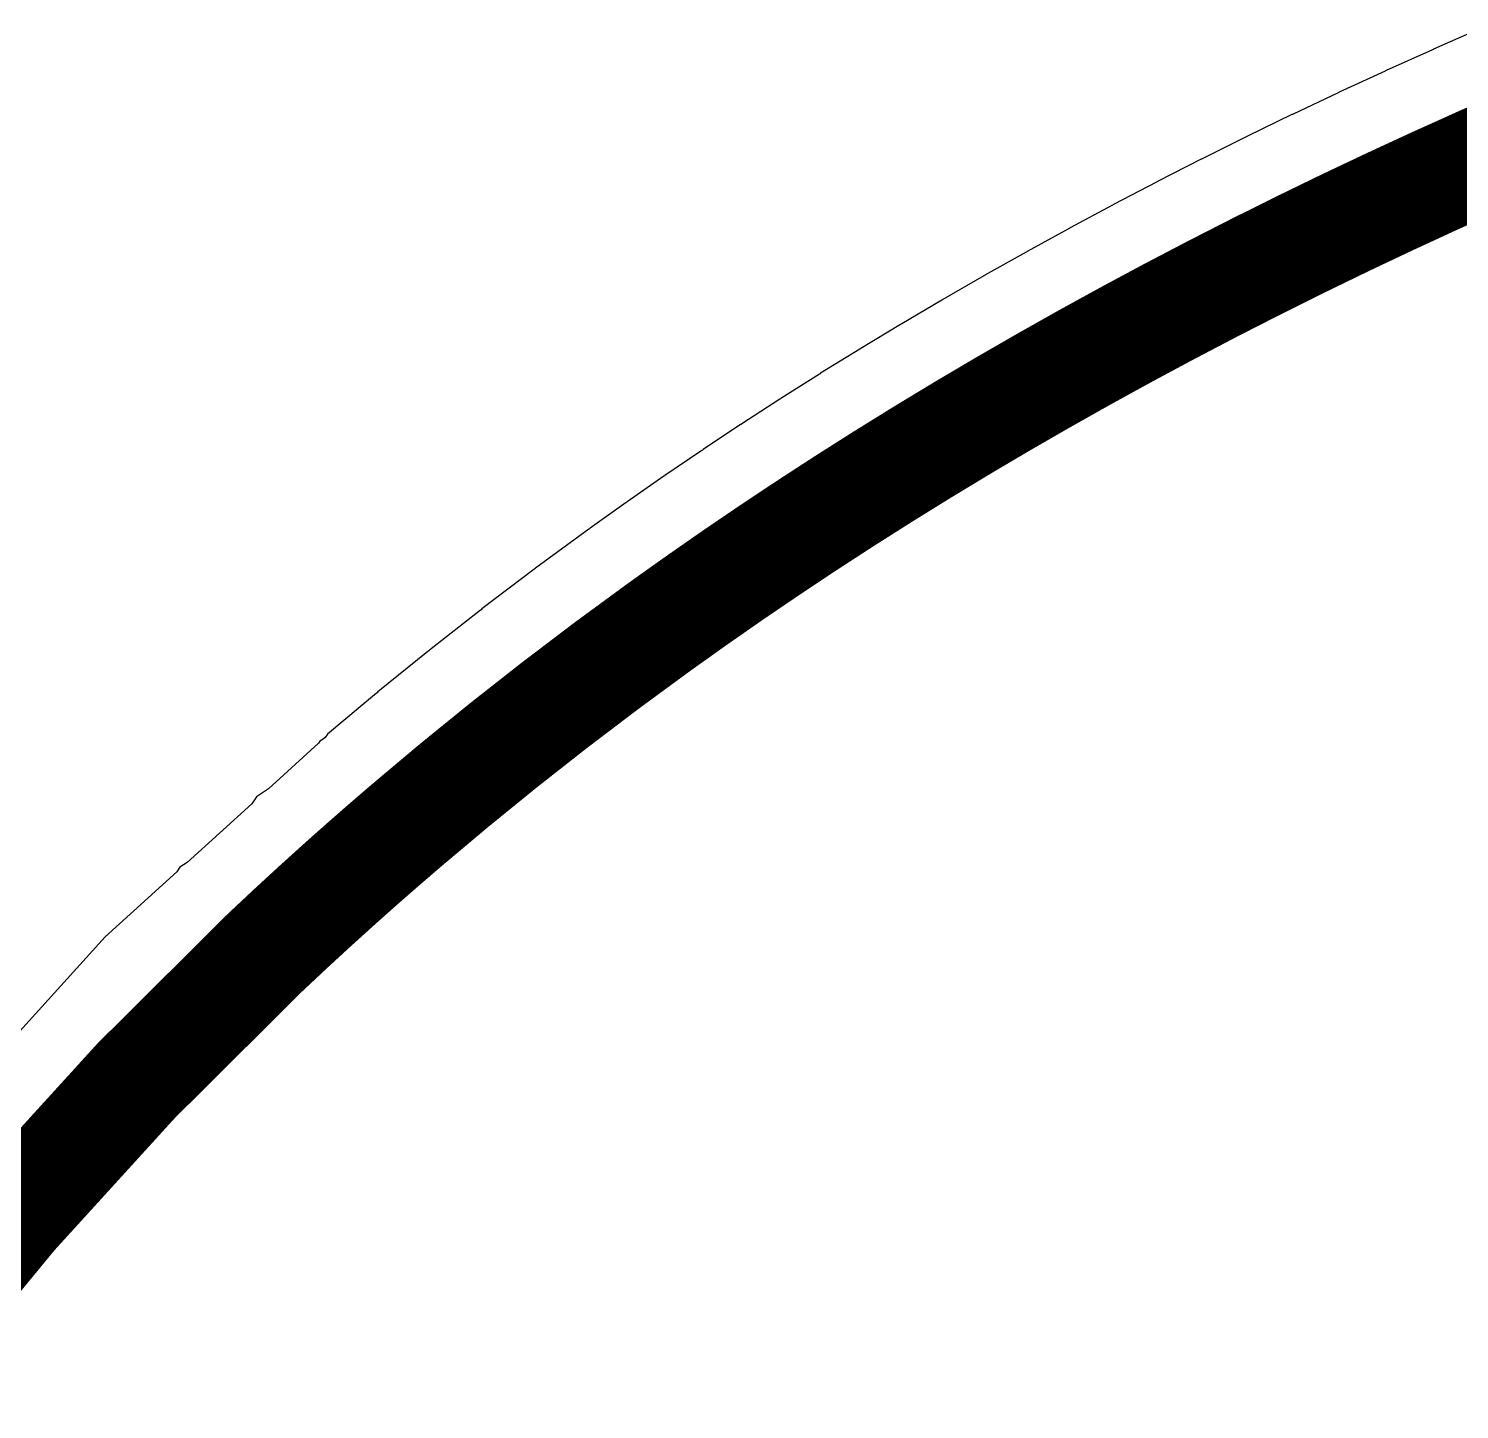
# Model space of a CAD drawing. Header units: millimetres. Extents: x -14 to 86, y -29 to 39.
# Drawn here: x 11.923 to 15.304, y -8.096 to -4.834 of the extents above; entities that cross this region are included whole.
import ezdxf

# ---------------------------------------------------------------- set-up
doc = ezdxf.new("R2010")
doc.units = ezdxf.units.MM
for name, color, linetype in [('BottomLayer', 5, 'Continuous'), ('KeepOutLayer', 6, 'Continuous'), ('Mechanical1', 6, 'Continuous'), ('TopLayer', 1, 'Continuous')]:
    doc.layers.add(name, color=color, linetype=linetype)

msp = doc.modelspace()

# ---------------------------------------------------------------- linework, layer by layer
at = {"layer": 'BottomLayer'}
for p, q in [((15.35401298, -4.834298179999999), (15.24311404, -4.88295442)), ((15.240635, -4.884054239999999), (15.1311102, -4.933355639999999)), ((15.24198628, -4.88374182), (15.240635, -4.884054239999999)), ((15.24311404, -4.88295442), (15.24198628, -4.88374182)), ((15.12861592, -4.93449356), (15.02045256, -4.98443758)), ((15.12997228, -4.9341659), (15.12861592, -4.93449356)), ((15.1311102, -4.933355639999999), (15.12997228, -4.9341659)), ((15.01794558, -4.98561106), (14.91113858, -5.036195159999999)), ((15.01930956, -4.98526816), (15.01794558, -4.98561106)), ((15.02045256, -4.98443758), (15.01930956, -4.98526816)), ((14.90862144, -5.03740166), (14.80316064, -5.088615679999999)), ((14.90999812, -5.03704098), (14.90862144, -5.03740166)), ((14.91113858, -5.036195159999999), (14.90999812, -5.03704098)), ((14.80063588, -5.08985774), (14.69650858, -5.14170168)), ((14.80201764, -5.08948182), (14.80063588, -5.08985774)), ((14.80316064, -5.088615679999999), (14.80201764, -5.08948182)), ((14.69397112, -5.14298184), (14.59117224, -5.19545062)), ((14.69536304, -5.14258814), (14.69397112, -5.14298184)), ((14.69650858, -5.14170168), (14.69536304, -5.14258814)), ((14.58863478, -5.19676126), (14.48714908, -5.2498498)), ((14.59003178, -5.19635232), (14.58863478, -5.19676126)), ((14.59117224, -5.19545062), (14.59003178, -5.19635232)), ((14.48459892, -5.25120108), (14.38442132, -5.3049043)), ((14.48600354, -5.250774359999999), (14.48459892, -5.25120108)), ((14.48714908, -5.2498498), (14.48600354, -5.250774359999999)), ((14.38186862, -5.3062886), (14.28298896, -5.360601419999999)), ((14.38328086, -5.30584156), (14.38186862, -5.3062886)), ((14.38442132, -5.3049043), (14.38328086, -5.30584156)), ((14.28043372, -5.36202128), (14.1828393, -5.41693862)), ((14.28185104, -5.361559), (14.28043372, -5.36202128)), ((14.28298896, -5.360601419999999), (14.28185104, -5.361559)), ((14.1802739, -5.41840166), (14.08395964, -5.47392098)), ((14.18169376, -5.4179216), (14.1802739, -5.41840166)), ((14.1828393, -5.41693862), (14.18169376, -5.4179216)), ((14.08139678, -5.475414499999999), (13.98635252, -5.53152818)), ((14.0828268, -5.47491412), (14.08139678, -5.475414499999999)), ((14.08395964, -5.47392098), (14.0828268, -5.47491412)), ((13.98378966, -5.5330598), (13.8900027, -5.5897653)), ((13.98521968, -5.53254164), (13.98378966, -5.5330598)), ((13.98635252, -5.53152818), (13.98521968, -5.53254164)), ((13.88743476, -5.591337559999999), (13.79490002, -5.6486298)), ((13.88886986, -5.59080162), (13.88743476, -5.591337559999999)), ((13.8900027, -5.5897653), (13.88886986, -5.59080162)), ((13.79233462, -5.65023762), (13.7010394, -5.70811406)), ((13.79377226, -5.64968136), (13.79233462, -5.65023762)), ((13.79490002, -5.6486298), (13.79377226, -5.64968136)), ((13.6984867, -5.70974982), (13.60842084, -5.7682003)), ((13.69992434, -5.70917578), (13.6984867, -5.70974982)), ((13.7010394, -5.70811406), (13.69992434, -5.70917578)), ((13.60586052, -5.76988178), (13.5170164, -5.8289063)), ((13.60730324, -5.769289959999999), (13.60586052, -5.76988178)), ((13.60842084, -5.7682003), (13.60730324, -5.769289959999999)), ((13.5144637, -5.83062334), (13.42683116, -5.89021682)), ((13.51590388, -5.83001374), (13.5144637, -5.83062334)), ((13.5170164, -5.8289063), (13.51590388, -5.83001374)), ((13.42428608, -5.89196688), (13.3378575, -5.952121699999999)), ((13.4257288, -5.891336959999999), (13.42428608, -5.89196688)), ((13.42683116, -5.89021682), (13.4257288, -5.891336959999999)), ((13.3353175, -5.95390986), (13.25008018, -6.01462602)), ((13.33676022, -5.95325962), (13.3353175, -5.95390986)), ((13.3378575, -5.952121699999999), (13.33676022, -5.95325962)), ((13.24692804, -6.0169044), (13.12128694, -6.10901242)), ((13.24872128, -6.01606874), (13.24692804, -6.0169044)), ((13.25008018, -6.01462602), (13.24872128, -6.01606874)), ((13.11752012, -6.111821659999999), (12.99450792, -6.20516158)), ((13.1196715, -6.11077518), (13.11752012, -6.111821659999999)), ((13.12128694, -6.10901242), (13.1196715, -6.11077518)), ((12.9907665, -6.20804956), (12.87035526, -6.302603599999999)), ((12.9929128, -6.20696244), (12.9907665, -6.20804956)), ((12.99450792, -6.20516158), (12.9929128, -6.20696244)), ((12.8666494, -6.3055627), (12.74880102, -6.401318159999999)), ((12.86878554, -6.30443494), (12.8666494, -6.3055627)), ((12.87035526, -6.302603599999999), (12.86878554, -6.30443494)), ((12.74513326, -6.404350920000001), (12.6298198, -6.50129002)), ((12.74725416, -6.403185059999999), (12.74513326, -6.404350920000001)), ((12.74880102, -6.401318159999999), (12.74725416, -6.403185059999999)), ((12.60847364, -6.522730159999999), (12.48982516, -6.63026614)), ((12.61169436, -6.51790924), (12.60847364, -6.522730159999999)), ((12.61967758, -6.512575239999999), (12.61169436, -6.51790924)), ((12.62370094, -6.5089278), (12.61967758, -6.512575239999999)), ((12.6298198, -6.50129002), (12.62370094, -6.5089278)), ((12.4618242, -6.64897578), (12.45052628, -6.66588456)), ((12.48982516, -6.63026614), (12.4618242, -6.64897578)), ((12.45052628, -6.66588456), (12.2982736, -6.803877679999999)), ((12.27330286, -6.826633539999999), (12.10444112, -6.97968124)), ((12.28062822, -6.815668359999999), (12.27330286, -6.826633539999999)), ((12.2982736, -6.803877679999999), (12.28062822, -6.815668359999999)), ((12.10444112, -6.97968124), (11.51739378, -7.62738632))]:
    msp.add_line(p, q, dxfattribs=at)
at = {"layer": 'KeepOutLayer', "const_width": 0.254}
for points in [[(15.35756644, -5.14382512), (15.46846792, -5.09516888)], [(15.2480391, -5.19312652), (15.35756644, -5.14382512)], [(15.13987828, -5.24307054), (15.2480391, -5.19312652)], [(15.03306874, -5.29365464), (15.13987828, -5.24307054)], [(14.9276054, -5.3448712), (15.03306874, -5.29365464)], [(14.8234781, -5.39671514), (14.9276054, -5.3448712)], [(14.72067922, -5.449183919999999), (14.8234781, -5.39671514)], [(14.61919352, -5.50227246), (14.72067922, -5.449183919999999)], [(14.51901592, -5.55597568), (14.61919352, -5.50227246)], [(14.42013626, -5.6102885), (14.51901592, -5.55597568)], [(14.32254184, -5.66520584), (14.42013626, -5.6102885)], [(14.22622758, -5.72072516), (14.32254184, -5.66520584)], [(14.13118332, -5.776838839999999), (14.22622758, -5.72072516)], [(14.03739636, -5.83354434), (14.13118332, -5.776838839999999)], [(13.94486162, -5.89083658), (14.03739636, -5.83354434)], [(13.8535664, -5.94871302), (13.94486162, -5.89083658)], [(13.76350054, -6.0071635), (13.8535664, -5.94871302)], [(13.67465642, -6.066188019999999), (13.76350054, -6.0071635)], [(13.58702388, -6.1257815), (13.67465642, -6.066188019999999)], [(13.5005953, -6.18593632), (13.58702388, -6.1257815)], [(13.41535798, -6.246652479999999), (13.5005953, -6.18593632)], [(13.28971688, -6.338760499999999), (13.41535798, -6.246652479999999)], [(13.16670468, -6.43210042), (13.28971688, -6.338760499999999)], [(13.04629344, -6.52665446), (13.16670468, -6.43210042)], [(12.92844506, -6.622409919999999), (13.04629344, -6.52665446)], [(12.8131316, -6.719349019999999), (12.92844506, -6.622409919999999)], [(12.8131316, -6.719349019999999), (12.8131316, -6.719346479999999)], [(12.66326144, -6.850413019999999), (12.66326398, -6.850413019999999)], [(12.48206546, -7.0171056), (12.482068, -7.017108139999999)]]:
    msp.add_lwpolyline(points, dxfattribs=at)
at = {"layer": 'KeepOutLayer', "const_width": 0.127}
for points in [[(15.29406644, -5.14382512, 1), (15.42106644, -5.14382512, 1)], [(15.29406644, -5.14382512, 1), (15.42106644, -5.14382512, 1)], [(15.1845391, -5.19312652, 1), (15.3115391, -5.19312652, 1)], [(15.1845391, -5.19312652, 1), (15.3115391, -5.19312652, 1)], [(15.07637828, -5.24307054, 1), (15.20337828, -5.24307054, 1)], [(15.07637828, -5.24307054, 1), (15.20337828, -5.24307054, 1)], [(14.96956874, -5.29365464, 1), (15.09656874, -5.29365464, 1)], [(14.96956874, -5.29365464, 1), (15.09656874, -5.29365464, 1)], [(14.8641054, -5.3448712, 1), (14.9911054, -5.3448712, 1)], [(14.8641054, -5.3448712, 1), (14.9911054, -5.3448712, 1)], [(14.7599781, -5.39671514, 1), (14.8869781, -5.39671514, 1)], [(14.7599781, -5.39671514, 1), (14.8869781, -5.39671514, 1)], [(14.65717922, -5.449183919999999, 1), (14.78417922, -5.449183919999999, 1)], [(14.65717922, -5.449183919999999, 1), (14.78417922, -5.449183919999999, 1)], [(14.55569352, -5.50227246, 1), (14.68269352, -5.50227246, 1)], [(14.55569352, -5.50227246, 1), (14.68269352, -5.50227246, 1)], [(14.45551592, -5.55597568, 1), (14.58251592, -5.55597568, 1)], [(14.45551592, -5.55597568, 1), (14.58251592, -5.55597568, 1)], [(14.35663626, -5.6102885, 1), (14.48363626, -5.6102885, 1)], [(14.35663626, -5.6102885, 1), (14.48363626, -5.6102885, 1)], [(14.25904184, -5.66520584, 1), (14.38604184, -5.66520584, 1)], [(14.25904184, -5.66520584, 1), (14.38604184, -5.66520584, 1)], [(14.16272758, -5.72072516, 1), (14.28972758, -5.72072516, 1)], [(14.16272758, -5.72072516, 1), (14.28972758, -5.72072516, 1)], [(14.06768332, -5.776838839999999, 1), (14.19468332, -5.776838839999999, 1)], [(14.06768332, -5.776838839999999, 1), (14.19468332, -5.776838839999999, 1)], [(13.97389636, -5.83354434, 1), (14.10089636, -5.83354434, 1)], [(13.97389636, -5.83354434, 1), (14.10089636, -5.83354434, 1)], [(13.88136162, -5.89083658, 1), (14.00836162, -5.89083658, 1)], [(13.88136162, -5.89083658, 1), (14.00836162, -5.89083658, 1)], [(13.7900664, -5.94871302, 1), (13.9170664, -5.94871302, 1)], [(13.7900664, -5.94871302, 1), (13.9170664, -5.94871302, 1)], [(13.70000054, -6.0071635, 1), (13.82700054, -6.0071635, 1)], [(13.70000054, -6.0071635, 1), (13.82700054, -6.0071635, 1)], [(13.61115642, -6.066188019999999, 1), (13.73815642, -6.066188019999999, 1)], [(13.61115642, -6.066188019999999, 1), (13.73815642, -6.066188019999999, 1)], [(13.52352388, -6.1257815, 1), (13.65052388, -6.1257815, 1)], [(13.52352388, -6.1257815, 1), (13.65052388, -6.1257815, 1)], [(13.4370953, -6.18593632, 1), (13.5640953, -6.18593632, 1)], [(13.4370953, -6.18593632, 1), (13.5640953, -6.18593632, 1)], [(13.35185798, -6.246652479999999, 1), (13.47885798, -6.246652479999999, 1)], [(13.35185798, -6.246652479999999, 1), (13.47885798, -6.246652479999999, 1)], [(13.22621688, -6.338760499999999, 1), (13.35321688, -6.338760499999999, 1)], [(13.22621688, -6.338760499999999, 1), (13.35321688, -6.338760499999999, 1)], [(13.10320468, -6.43210042, 1), (13.23020468, -6.43210042, 1)], [(13.10320468, -6.43210042, 1), (13.23020468, -6.43210042, 1)], [(12.98279344, -6.52665446, 1), (13.10979344, -6.52665446, 1)], [(12.98279344, -6.52665446, 1), (13.10979344, -6.52665446, 1)], [(12.86494506, -6.622409919999999, 1), (12.99194506, -6.622409919999999, 1)], [(12.86494506, -6.622409919999999, 1), (12.99194506, -6.622409919999999, 1)], [(12.7496316, -6.719346479999999, 1), (12.8766316, -6.719346479999999, 1)], [(12.7496316, -6.719346479999999, 1), (12.8766316, -6.719346479999999, 1)], [(12.7496316, -6.719349019999999, 1), (12.8766316, -6.719349019999999, 1)], [(12.7496316, -6.719349019999999, 1), (12.8766316, -6.719349019999999, 1)], [(12.59976144, -6.850413019999999, 1), (12.72676144, -6.850413019999999, 1)], [(12.59976144, -6.850413019999999, 1), (12.72676144, -6.850413019999999, 1)], [(12.59976398, -6.850413019999999, 1), (12.72676398, -6.850413019999999, 1)], [(12.59976398, -6.850413019999999, 1), (12.72676398, -6.850413019999999, 1)], [(12.41856546, -7.0171056, 1), (12.54556546, -7.0171056, 1)], [(12.41856546, -7.0171056, 1), (12.54556546, -7.0171056, 1)], [(12.418568, -7.017108139999999, 1), (12.545568, -7.017108139999999, 1)], [(12.418568, -7.017108139999999, 1), (12.545568, -7.017108139999999, 1)]]:
    msp.add_lwpolyline(points, format="xyb", close=True, dxfattribs=at)
at = {"layer": 'KeepOutLayer', "const_width": 0.254}
for points in [[(12.66326398, -6.850413019999999, -0.005589215783039095), (12.8131316, -6.719346479999999)], [(12.48206546, -7.0171056, -0.006997018406953612), (12.66326144, -6.850413019999999)], [(11.61526252, -7.969204279999999, -0.03740555069740756), (12.482068, -7.017108139999999)]]:
    msp.add_lwpolyline(points, format="xyb", dxfattribs=at)
at = {"layer": 'Mechanical1', "const_width": 0.02269998}
for points in [[(15.2480391, -5.19312652), (15.35756644, -5.14382512)], [(15.13987828, -5.24307054), (15.2480391, -5.19312652)], [(15.03306874, -5.29365464), (15.13987828, -5.24307054)], [(14.9276054, -5.3448712), (15.03306874, -5.29365464)], [(14.8234781, -5.39671514), (14.9276054, -5.3448712)], [(14.72067922, -5.449183919999999), (14.8234781, -5.39671514)], [(14.61919352, -5.50227246), (14.72067922, -5.449183919999999)], [(14.51901592, -5.55597568), (14.61919352, -5.50227246)], [(14.42013626, -5.6102885), (14.51901592, -5.55597568)], [(14.32254184, -5.66520584), (14.42013626, -5.6102885)], [(14.22622758, -5.72072516), (14.32254184, -5.66520584)], [(14.13118332, -5.776838839999999), (14.22622758, -5.72072516)], [(14.03739636, -5.83354434), (14.13118332, -5.776838839999999)], [(13.94486162, -5.89083658), (14.03739636, -5.83354434)], [(13.8535664, -5.94871302), (13.94486162, -5.89083658)], [(13.76350054, -6.0071635), (13.8535664, -5.94871302)], [(13.67465642, -6.066188019999999), (13.76350054, -6.0071635)], [(13.58702388, -6.1257815), (13.67465642, -6.066188019999999)], [(13.5005953, -6.18593632), (13.58702388, -6.1257815)], [(13.41535798, -6.246652479999999), (13.5005953, -6.18593632)], [(13.28971688, -6.338760499999999), (13.41535798, -6.246652479999999)], [(13.16670468, -6.43210042), (13.28971688, -6.338760499999999)], [(13.04629344, -6.52665446), (13.16670468, -6.43210042)], [(12.92844506, -6.622409919999999), (13.04629344, -6.52665446)], [(12.8131316, -6.719349019999999), (12.92844506, -6.622409919999999)]]:
    msp.add_lwpolyline(points, dxfattribs=at)
at = {"layer": 'Mechanical1', "const_width": 0.01134872}
for points in [[(15.24236474, -5.19312652, 1), (15.25371346, -5.19312652, 1)], [(15.24236474, -5.19312652, 1), (15.25371346, -5.19312652, 1)], [(15.13420392, -5.24307054, 1), (15.14555264, -5.24307054, 1)], [(15.13420392, -5.24307054, 1), (15.14555264, -5.24307054, 1)], [(15.02739438, -5.29365464, 1), (15.0387431, -5.29365464, 1)], [(15.02739438, -5.29365464, 1), (15.0387431, -5.29365464, 1)], [(14.92193104, -5.3448712, 1), (14.93327976, -5.3448712, 1)], [(14.92193104, -5.3448712, 1), (14.93327976, -5.3448712, 1)], [(14.81780374, -5.39671514, 1), (14.82915246, -5.39671514, 1)], [(14.81780374, -5.39671514, 1), (14.82915246, -5.39671514, 1)], [(14.71500486, -5.449183919999999, 1), (14.72635358, -5.449183919999999, 1)], [(14.71500486, -5.449183919999999, 1), (14.72635358, -5.449183919999999, 1)], [(14.61351916, -5.50227246, 1), (14.62486788, -5.50227246, 1)], [(14.61351916, -5.50227246, 1), (14.62486788, -5.50227246, 1)], [(14.51334156, -5.55597568, 1), (14.52469028, -5.55597568, 1)], [(14.51334156, -5.55597568, 1), (14.52469028, -5.55597568, 1)], [(14.4144619, -5.6102885, 1), (14.42581062, -5.6102885, 1)], [(14.4144619, -5.6102885, 1), (14.42581062, -5.6102885, 1)], [(14.31686748, -5.66520584, 1), (14.3282162, -5.66520584, 1)], [(14.31686748, -5.66520584, 1), (14.3282162, -5.66520584, 1)], [(14.22055322, -5.72072516, 1), (14.23190194, -5.72072516, 1)], [(14.22055322, -5.72072516, 1), (14.23190194, -5.72072516, 1)], [(14.12550896, -5.776838839999999, 1), (14.13685768, -5.776838839999999, 1)], [(14.12550896, -5.776838839999999, 1), (14.13685768, -5.776838839999999, 1)], [(14.031722, -5.83354434, 1), (14.04307072, -5.83354434, 1)], [(14.031722, -5.83354434, 1), (14.04307072, -5.83354434, 1)], [(13.93918726, -5.89083658, 1), (13.95053598, -5.89083658, 1)], [(13.93918726, -5.89083658, 1), (13.95053598, -5.89083658, 1)], [(13.84789204, -5.94871302, 1), (13.85924076, -5.94871302, 1)], [(13.84789204, -5.94871302, 1), (13.85924076, -5.94871302, 1)], [(13.75782618, -6.0071635, 1), (13.7691749, -6.0071635, 1)], [(13.75782618, -6.0071635, 1), (13.7691749, -6.0071635, 1)], [(13.66898206, -6.066188019999999, 1), (13.68033078, -6.066188019999999, 1)], [(13.66898206, -6.066188019999999, 1), (13.68033078, -6.066188019999999, 1)], [(13.58134952, -6.1257815, 1), (13.59269824, -6.1257815, 1)], [(13.58134952, -6.1257815, 1), (13.59269824, -6.1257815, 1)], [(13.49492094, -6.18593632, 1), (13.50626966, -6.18593632, 1)], [(13.49492094, -6.18593632, 1), (13.50626966, -6.18593632, 1)], [(13.40968362, -6.246652479999999, 1), (13.42103234, -6.246652479999999, 1)], [(13.40968362, -6.246652479999999, 1), (13.42103234, -6.246652479999999, 1)], [(13.28404252, -6.338760499999999, 1), (13.29539124, -6.338760499999999, 1)], [(13.28404252, -6.338760499999999, 1), (13.29539124, -6.338760499999999, 1)], [(13.16103032, -6.43210042, 1), (13.17237904, -6.43210042, 1)], [(13.16103032, -6.43210042, 1), (13.17237904, -6.43210042, 1)], [(13.04061908, -6.52665446, 1), (13.0519678, -6.52665446, 1)], [(13.04061908, -6.52665446, 1), (13.0519678, -6.52665446, 1)], [(12.9227707, -6.622409919999999, 1), (12.93411942, -6.622409919999999, 1)], [(12.9227707, -6.622409919999999, 1), (12.93411942, -6.622409919999999, 1)], [(12.80745724, -6.719346479999999, 1), (12.81880596, -6.719346479999999, 1)], [(12.80745724, -6.719349019999999, 1), (12.81880596, -6.719349019999999, 1)], [(12.65758708, -6.850413019999999, 1), (12.6689358, -6.850413019999999, 1)], [(12.65758962, -6.850413019999999, 1), (12.66893834, -6.850413019999999, 1)], [(12.4763911, -7.0171056, 1), (12.48773982, -7.0171056, 1)], [(12.47639364, -7.017108139999999, 1), (12.48774236, -7.017108139999999, 1)]]:
    msp.add_lwpolyline(points, format="xyb", close=True, dxfattribs=at)
at = {"layer": 'Mechanical1', "const_width": 0.02269998}
for points in [[(12.66326398, -6.850413019999999, -0.00558921578303532), (12.8131316, -6.719346479999999)], [(12.48206546, -7.0171056, -0.006997018406954722), (12.66326144, -6.850413019999999)], [(11.61526252, -7.969204279999999, -0.03740555069740745), (12.482068, -7.017108139999999)]]:
    msp.add_lwpolyline(points, format="xyb", dxfattribs=at)
at = {"layer": 'TopLayer'}
for p, q in [((15.35401298, -4.834298179999999), (15.24311404, -4.88295442)), ((15.240635, -4.884054239999999), (15.1311102, -4.933355639999999)), ((15.24198628, -4.88374182), (15.240635, -4.884054239999999)), ((15.24311404, -4.88295442), (15.24198628, -4.88374182)), ((15.12861592, -4.93449356), (15.02045256, -4.98443758)), ((15.12997228, -4.9341659), (15.12861592, -4.93449356)), ((15.1311102, -4.933355639999999), (15.12997228, -4.9341659)), ((15.01794558, -4.98561106), (14.91113858, -5.036195159999999)), ((15.01930956, -4.98526816), (15.01794558, -4.98561106)), ((15.02045256, -4.98443758), (15.01930956, -4.98526816)), ((14.90862144, -5.03740166), (14.80316064, -5.088615679999999)), ((14.90999812, -5.03704098), (14.90862144, -5.03740166)), ((14.91113858, -5.036195159999999), (14.90999812, -5.03704098)), ((14.80063588, -5.08985774), (14.69650858, -5.14170168)), ((14.80201764, -5.08948182), (14.80063588, -5.08985774)), ((14.80316064, -5.088615679999999), (14.80201764, -5.08948182)), ((14.69397112, -5.14298184), (14.59117224, -5.19545062)), ((14.69536304, -5.14258814), (14.69397112, -5.14298184)), ((14.69650858, -5.14170168), (14.69536304, -5.14258814)), ((14.58863478, -5.19676126), (14.48714908, -5.2498498)), ((14.59003178, -5.19635232), (14.58863478, -5.19676126)), ((14.59117224, -5.19545062), (14.59003178, -5.19635232)), ((14.48459892, -5.25120108), (14.38442132, -5.3049043)), ((14.48600354, -5.250774359999999), (14.48459892, -5.25120108)), ((14.48714908, -5.2498498), (14.48600354, -5.250774359999999)), ((14.38186862, -5.3062886), (14.28298896, -5.360601419999999)), ((14.38328086, -5.30584156), (14.38186862, -5.3062886)), ((14.38442132, -5.3049043), (14.38328086, -5.30584156)), ((14.28043372, -5.36202128), (14.1828393, -5.41693862)), ((14.28185104, -5.361559), (14.28043372, -5.36202128)), ((14.28298896, -5.360601419999999), (14.28185104, -5.361559)), ((14.1802739, -5.41840166), (14.08395964, -5.47392098)), ((14.18169376, -5.4179216), (14.1802739, -5.41840166)), ((14.1828393, -5.41693862), (14.18169376, -5.4179216)), ((14.08139678, -5.475414499999999), (13.98635252, -5.53152818)), ((14.0828268, -5.47491412), (14.08139678, -5.475414499999999)), ((14.08395964, -5.47392098), (14.0828268, -5.47491412)), ((13.98378966, -5.5330598), (13.8900027, -5.5897653)), ((13.98521968, -5.53254164), (13.98378966, -5.5330598)), ((13.98635252, -5.53152818), (13.98521968, -5.53254164)), ((13.88743476, -5.591337559999999), (13.79490002, -5.6486298)), ((13.88886986, -5.59080162), (13.88743476, -5.591337559999999)), ((13.8900027, -5.5897653), (13.88886986, -5.59080162)), ((13.79233462, -5.65023762), (13.7010394, -5.70811406)), ((13.79377226, -5.64968136), (13.79233462, -5.65023762)), ((13.79490002, -5.6486298), (13.79377226, -5.64968136)), ((13.6984867, -5.70974982), (13.60842084, -5.7682003)), ((13.69992434, -5.70917578), (13.6984867, -5.70974982)), ((13.7010394, -5.70811406), (13.69992434, -5.70917578)), ((13.60586052, -5.76988178), (13.5170164, -5.8289063)), ((13.60730324, -5.769289959999999), (13.60586052, -5.76988178)), ((13.60842084, -5.7682003), (13.60730324, -5.769289959999999)), ((13.5144637, -5.83062334), (13.42683116, -5.89021682)), ((13.51590388, -5.83001374), (13.5144637, -5.83062334)), ((13.5170164, -5.8289063), (13.51590388, -5.83001374)), ((13.42428608, -5.89196688), (13.3378575, -5.952121699999999)), ((13.4257288, -5.891336959999999), (13.42428608, -5.89196688)), ((13.42683116, -5.89021682), (13.4257288, -5.891336959999999)), ((13.3353175, -5.95390986), (13.25008018, -6.01462602)), ((13.33676022, -5.95325962), (13.3353175, -5.95390986)), ((13.3378575, -5.952121699999999), (13.33676022, -5.95325962)), ((13.24692804, -6.0169044), (13.12128694, -6.10901242)), ((13.24872128, -6.01606874), (13.24692804, -6.0169044)), ((13.25008018, -6.01462602), (13.24872128, -6.01606874)), ((13.11752012, -6.111821659999999), (12.99450792, -6.20516158)), ((13.1196715, -6.11077518), (13.11752012, -6.111821659999999)), ((13.12128694, -6.10901242), (13.1196715, -6.11077518)), ((12.9907665, -6.20804956), (12.87035526, -6.302603599999999)), ((12.9929128, -6.20696244), (12.9907665, -6.20804956)), ((12.99450792, -6.20516158), (12.9929128, -6.20696244)), ((12.8666494, -6.3055627), (12.74880102, -6.401318159999999)), ((12.86878554, -6.30443494), (12.8666494, -6.3055627)), ((12.87035526, -6.302603599999999), (12.86878554, -6.30443494)), ((12.74513326, -6.404350920000001), (12.6298198, -6.50129002)), ((12.74725416, -6.403185059999999), (12.74513326, -6.404350920000001)), ((12.74880102, -6.401318159999999), (12.74725416, -6.403185059999999)), ((12.60847364, -6.522730159999999), (12.48982516, -6.63026614)), ((12.61169436, -6.51790924), (12.60847364, -6.522730159999999)), ((12.61967758, -6.512575239999999), (12.61169436, -6.51790924)), ((12.62370094, -6.5089278), (12.61967758, -6.512575239999999)), ((12.6298198, -6.50129002), (12.62370094, -6.5089278)), ((12.4618242, -6.64897578), (12.45052628, -6.66588456)), ((12.48982516, -6.63026614), (12.4618242, -6.64897578)), ((12.45052628, -6.66588456), (12.2982736, -6.803877679999999)), ((12.27330286, -6.826633539999999), (12.10444112, -6.97968124)), ((12.28062822, -6.815668359999999), (12.27330286, -6.826633539999999)), ((12.2982736, -6.803877679999999), (12.28062822, -6.815668359999999)), ((12.10444112, -6.97968124), (11.51739378, -7.62738632))]:
    msp.add_line(p, q, dxfattribs=at)

doc.saveas('drawing.dxf')
